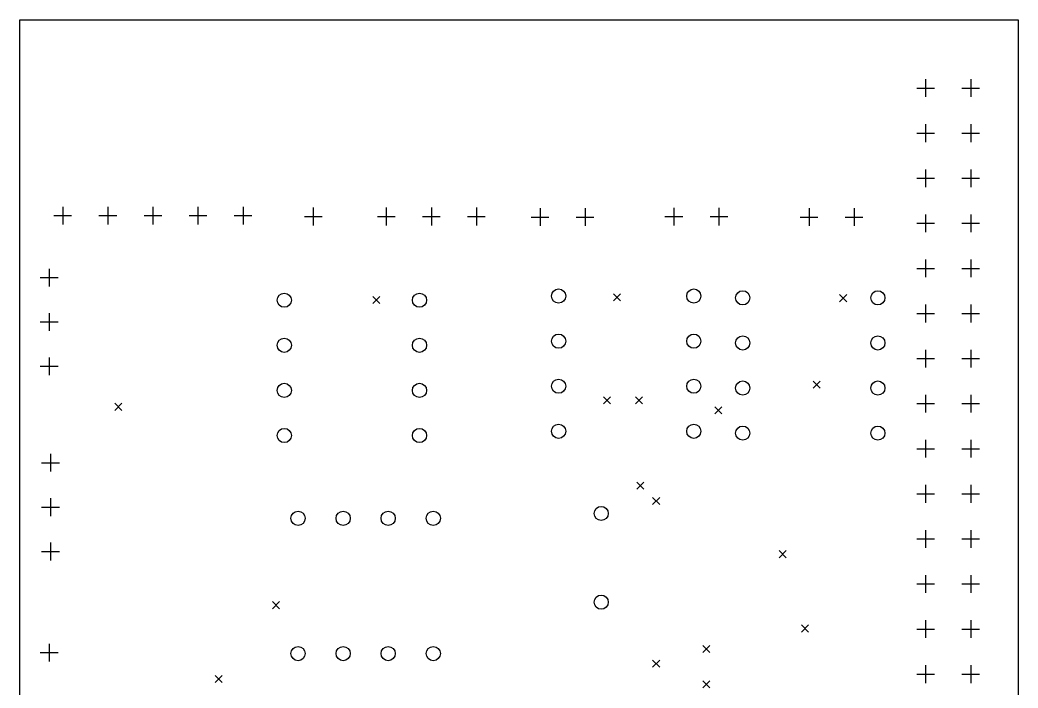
# Model space of a CAD drawing. Extents: x 224.8 to 282.1, y -97.7 to -21.6.
# Drawn here: x 225.8 to 282.1, y -59.2 to -21.6 of the extents above; entities that cross this region are included whole.
import ezdxf

# ---------------------------------------------------------------- set-up
doc = ezdxf.new("R2010")
doc.units = 0
doc.layers.add('BLACK', color=7, linetype='CONTINUOUS')

msp = doc.modelspace()

# ---------------------------------------------------------------- linework, layer by layer
at = {"layer": 'BLACK', "linetype": 'CONTINUOUS'}
for p, q in [((225.806, -21.5646), (282.067, -21.5646)), ((225.806, -84.3534), (225.806, -21.5646)), ((282.067, -21.5646), (282.067, -84.3534)), ((276.86, -24.9), (276.86, -25.9)), ((279.4, -24.9), (279.4, -25.9)), ((276.36, -25.4), (277.36, -25.4)), ((278.9, -25.4), (279.9, -25.4)), ((276.86, -27.44), (276.86, -28.44)), ((279.4, -27.44), (279.4, -28.44)), ((276.36, -27.94), (277.36, -27.94)), ((278.9, -27.94), (279.9, -27.94)), ((276.86, -29.98), (276.86, -30.98)), ((279.4, -29.98), (279.4, -30.98)), ((276.36, -30.48), (277.36, -30.48)), ((278.9, -30.48), (279.9, -30.48)), ((227.719, -32.5882), (228.719, -32.5882)), ((228.219, -32.0882), (228.219, -33.0882)), ((230.259, -32.5882), (231.259, -32.5882)), ((230.759, -32.0882), (230.759, -33.0882)), ((232.799, -32.5882), (233.799, -32.5882)), ((233.299, -32.0882), (233.299, -33.0882)), ((235.339, -32.5882), (236.339, -32.5882)), ((235.839, -32.0882), (235.839, -33.0882)), ((237.879, -32.5882), (238.879, -32.5882)), ((238.379, -32.0882), (238.379, -33.0882)), ((242.3414, -32.139), (242.3414, -33.139)), ((246.4562, -32.139), (246.4562, -33.139)), ((248.9962, -32.139), (248.9962, -33.139)), ((251.5362, -32.139), (251.5362, -33.139)), ((255.1226, -32.1706), (255.1226, -33.1706)), ((257.6626, -32.1706), (257.6626, -33.1706)), ((262.6664, -32.1452), (262.6664, -33.1452)), ((265.2064, -32.1452), (265.2064, -33.1452)), ((270.2864, -32.1706), (270.2864, -33.1706)), ((272.8264, -32.1706), (272.8264, -33.1706)), ((276.86, -32.52), (276.86, -33.52)), ((279.4, -32.52), (279.4, -33.52)), ((241.8414, -32.639), (242.8414, -32.639)), ((245.9562, -32.639), (246.9562, -32.639)), ((248.4962, -32.639), (249.4962, -32.639)), ((251.0362, -32.639), (252.0362, -32.639)), ((254.6226, -32.6706), (255.6226, -32.6706)), ((257.1626, -32.6706), (258.1626, -32.6706)), ((262.1664, -32.6452), (263.1664, -32.6452)), ((264.7064, -32.6452), (265.7064, -32.6452)), ((269.7864, -32.6706), (270.7864, -32.6706)), ((272.3264, -32.6706), (273.3264, -32.6706)), ((276.36, -33.02), (277.36, -33.02)), ((278.9, -33.02), (279.9, -33.02)), ((276.86, -35.06), (276.86, -36.06)), ((279.4, -35.06), (279.4, -36.06)), ((227.4504, -35.578), (227.4504, -36.578)), ((276.36, -35.56), (277.36, -35.56)), ((278.9, -35.56), (279.9, -35.56)), ((226.9504, -36.078), (227.9504, -36.078)), ((259.261, -36.9856), (259.661, -37.3856)), ((259.661, -36.9856), (259.261, -37.3856)), ((272.0118, -37.0364), (272.4118, -37.4364)), ((272.4118, -37.0364), (272.0118, -37.4364)), ((245.6974, -37.138), (246.0974, -37.538)), ((246.0974, -37.138), (245.6974, -37.538)), ((276.86, -37.6), (276.86, -38.6)), ((279.4, -37.6), (279.4, -38.6)), ((227.4504, -38.078), (227.4504, -39.078)), ((276.36, -38.1), (277.36, -38.1)), ((278.9, -38.1), (279.9, -38.1)), ((226.9504, -38.578), (227.9504, -38.578)), ((276.86, -40.14), (276.86, -41.14)), ((279.4, -40.14), (279.4, -41.14)), ((227.4504, -40.578), (227.4504, -41.578)), ((276.36, -40.64), (277.36, -40.64)), ((278.9, -40.64), (279.9, -40.64)), ((226.9504, -41.078), (227.9504, -41.078)), ((270.5132, -41.9132), (270.9132, -42.3132)), ((270.9132, -41.9132), (270.5132, -42.3132)), ((276.86, -42.68), (276.86, -43.68)), ((279.4, -42.68), (279.4, -43.68)), ((231.1578, -43.1578), (231.5578, -43.5578)), ((231.5578, -43.1578), (231.1578, -43.5578)), ((258.7, -42.8), (259.1, -43.2)), ((259.1, -42.8), (258.7, -43.2)), ((260.5, -42.8), (260.9, -43.2)), ((260.9, -42.8), (260.5, -43.2)), ((276.36, -43.18), (277.36, -43.18)), ((278.9, -43.18), (279.9, -43.18)), ((264.976, -43.361), (265.376, -43.761)), ((265.376, -43.361), (264.976, -43.761)), ((276.86, -45.22), (276.86, -46.22)), ((279.4, -45.22), (279.4, -46.22)), ((227.5258, -46.0128), (227.5258, -47.0128)), ((276.36, -45.72), (277.36, -45.72)), ((278.9, -45.72), (279.9, -45.72)), ((227.0258, -46.5128), (228.0258, -46.5128)), ((260.5818, -47.6028), (260.9818, -48.0028)), ((260.9818, -47.6028), (260.5818, -48.0028)), ((276.86, -47.76), (276.86, -48.76)), ((279.4, -47.76), (279.4, -48.76)), ((276.36, -48.26), (277.36, -48.26)), ((278.9, -48.26), (279.9, -48.26)), ((227.5258, -48.5128), (227.5258, -49.5128)), ((261.4708, -48.4664), (261.8708, -48.8664)), ((261.8708, -48.4664), (261.4708, -48.8664)), ((227.0258, -49.0128), (228.0258, -49.0128)), ((276.86, -50.3), (276.86, -51.3)), ((279.4, -50.3), (279.4, -51.3)), ((227.5258, -51.0128), (227.5258, -52.0128)), ((276.36, -50.8), (277.36, -50.8)), ((278.9, -50.8), (279.9, -50.8)), ((227.0258, -51.5128), (228.0258, -51.5128)), ((268.6, -51.4636), (269, -51.8636)), ((269, -51.4636), (268.6, -51.8636)), ((276.86, -52.84), (276.86, -53.84)), ((279.4, -52.84), (279.4, -53.84)), ((276.36, -53.34), (277.36, -53.34)), ((278.9, -53.34), (279.9, -53.34)), ((240.0332, -54.3338), (240.4332, -54.7338)), ((240.4332, -54.3338), (240.0332, -54.7338)), ((269.8528, -55.65), (270.2528, -56.05)), ((270.2528, -55.65), (269.8528, -56.05)), ((276.86, -55.38), (276.86, -56.38)), ((279.4, -55.38), (279.4, -56.38)), ((276.36, -55.88), (277.36, -55.88)), ((278.9, -55.88), (279.9, -55.88)), ((227.4504, -56.7062), (227.4504, -57.7062)), ((264.3, -56.8), (264.7, -57.2)), ((264.7, -56.8), (264.3, -57.2)), ((226.9504, -57.2062), (227.9504, -57.2062)), ((261.4708, -57.6358), (261.8708, -58.0358)), ((261.8708, -57.6358), (261.4708, -58.0358)), ((276.86, -57.92), (276.86, -58.92)), ((279.4, -57.92), (279.4, -58.92)), ((236.8074, -58.4994), (237.2074, -58.8994)), ((237.2074, -58.4994), (236.8074, -58.8994)), ((276.36, -58.42), (277.36, -58.42)), ((278.9, -58.42), (279.9, -58.42)), ((264.3, -58.8), (264.7, -59.2)), ((264.7, -58.8), (264.3, -59.2))]:
    msp.add_line(p, q, dxfattribs=at)
at = {"layer": 'BLACK'}
for centre in [(240.7058, -37.3534), (248.3258, -37.3534), (256.169, -37.1194), (263.789, -37.1194), (266.5476, -37.221), (274.1676, -37.221), (256.169, -39.6594), (263.789, -39.6594), (266.5476, -39.761), (274.1676, -39.761), (240.7058, -39.8934), (248.3258, -39.8934), (240.7058, -42.4334), (248.3258, -42.4334), (256.169, -42.1994), (263.789, -42.1994), (266.5476, -42.301), (274.1676, -42.301), (256.169, -44.7394), (263.789, -44.7394), (266.5476, -44.841), (274.1676, -44.841), (240.7058, -44.9734), (248.3258, -44.9734), (241.4832, -49.6416), (244.0232, -49.6416), (246.5632, -49.6416), (249.1032, -49.6416), (258.572, -49.3668), (258.572, -54.3668), (241.4832, -57.2616), (244.0232, -57.2616), (246.5632, -57.2616), (249.1032, -57.2616)]:
    msp.add_circle(centre, 0.4, dxfattribs=at)

doc.saveas('drawing.dxf')
